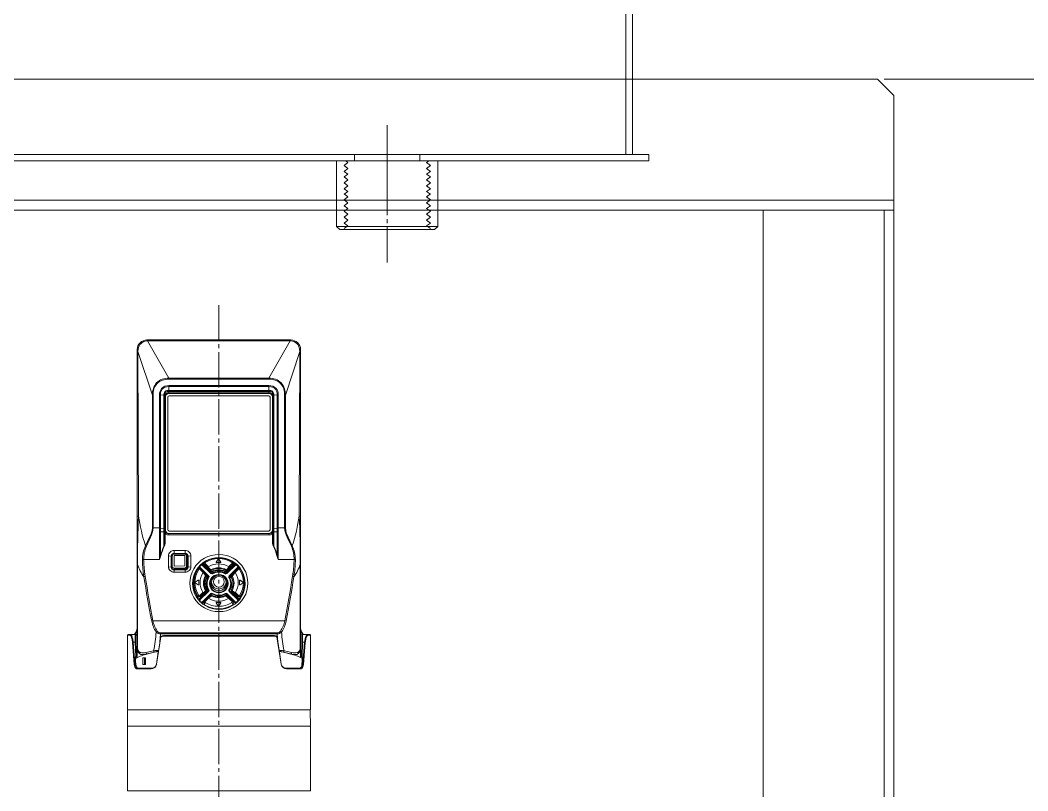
# Model space of a CAD drawing. Units: millimetres at full size. Extents: x -5218 to 5218, y -4308 to 3712.
# Drawn here: x -3207.8 to -2899.5, y 1267 to 1502.7 of the extents above; entities that cross this region are included whole.
import ezdxf

# ---------------------------------------------------------------- set-up
doc = ezdxf.new("R2010")
doc.units = ezdxf.units.MM
doc.header["$LTSCALE"] = 1.2
doc.linetypes.add('CHAIN2', pattern=[12, 9, -1, 1, -1])
for name, color, linetype, lineweight in [('0-1_01_外形線', 134, 'Continuous', 9), ('0-2_03_かくれ線', 5, 'Continuous', 9), ('0-3_04_中心線', 4, 'CHAIN2', 9), ('0-7_0', 134, 'Continuous', 9), ('0-C_07_寸法線', 3, 'Continuous', 9)]:
    doc.layers.add(name, color=color, linetype=linetype, lineweight=lineweight)

msp = doc.modelspace()

# ---------------------------------------------------------------- linework, layer by layer
at = {"layer": '0-1_01_外形線'}
for p, q in [((-3020.538, 1829.589), (-3020.538, 1484.589)), ((-3168.83, 1404.865), (-3169.041, 1404.858)), ((-3125.247, 1404.865), (-3168.83, 1404.865)), ((-3125.246, 1404.588), (-3168.83, 1404.588)), ((-3125.247, 1404.865), (-3125.035, 1404.858)), ((-3172.038, 1316.603), (-3172.038, 1401.924)), ((-3171.732, 1402.067), (-3171.8, 1401.276)), ((-3171.8, 1401.276), (-3171.638, 1351.012)), ((-3122.038, 1316.603), (-3122.038, 1401.924)), ((-3171.927, 1336.211), (-3172.038, 1336.211)), ((-3171.927, 1336.211), (-3171.927, 1310.969)), ((-3122.149, 1336.211), (-3122.149, 1310.969)), ((-3122.038, 1336.211), (-3122.149, 1336.211)), ((-3172.038, 1316.603), (-3172.038, 1310.969)), ((-3122.038, 1316.603), (-3122.038, 1310.969)), ((-3175.038, 1314.556), (-3175.038, 1291.756)), ((-3174.276, 1314.556), (-3175.038, 1314.556)), ((-3172.598, 1312.38), (-3172.67, 1314.756)), ((-3172.47, 1314.561), (-3172.398, 1312.344)), ((-3172.378, 1314.756), (-3172.038, 1314.85)), ((-3172.038, 1314.611), (-3172.197, 1314.574)), ((-3171.927, 1316.024), (-3171.993, 1316.135)), ((-3171.965, 1315.936), (-3171.955, 1310.948)), ((-3166.07, 1305.715), (-3164.766, 1314.021)), ((-3130.031, 1314.249), (-3164.045, 1314.249)), ((-3163.924, 1314.449), (-3164.022, 1314.445)), ((-3163.924, 1314.449), (-3130.153, 1314.449)), ((-3130.153, 1314.449), (-3130.054, 1314.445)), ((-3128.006, 1305.715), (-3129.31, 1314.021)), ((-3122.083, 1316.135), (-3122.149, 1316.024)), ((-3122.111, 1315.936), (-3122.122, 1310.948)), ((-3121.698, 1314.756), (-3122.038, 1314.85)), ((-3121.698, 1314.756), (-3121.031, 1314.756)), ((-3121.606, 1314.561), (-3121.678, 1312.344)), ((-3121.478, 1312.38), (-3121.406, 1314.756)), ((-3121.031, 1314.756), (-3119.238, 1314.756)), ((-3119.038, 1314.556), (-3119.8, 1314.556)), ((-3119.038, 1314.556), (-3119.038, 1291.756)), ((-3173.467, 1312.338), (-3172.918, 1305.603)), ((-3172.598, 1312.38), (-3173.279, 1312.38)), ((-3172.733, 1305.644), (-3173.279, 1312.38)), ((-3172.48, 1307.96), (-3172.598, 1312.38)), ((-3172.398, 1312.344), (-3172.28, 1307.924)), ((-3172.038, 1310.969), (-3171.927, 1310.969)), ((-3172.038, 1310.844), (-3172.038, 1310.969)), ((-3172.038, 1310.844), (-3172.038, 1308.251)), ((-3122.038, 1310.969), (-3122.149, 1310.969)), ((-3122.038, 1310.969), (-3122.038, 1308.251)), ((-3121.678, 1312.344), (-3121.796, 1307.924)), ((-3121.596, 1307.96), (-3121.478, 1312.38)), ((-3121.478, 1312.38), (-3120.798, 1312.38)), ((-3121.343, 1305.644), (-3120.798, 1312.38)), ((-3120.609, 1312.338), (-3121.158, 1305.603)), ((-3172.638, 1307.96), (-3172.48, 1307.96)), ((-3172.434, 1305.644), (-3172.638, 1307.96)), ((-3172.038, 1308.251), (-3171.994, 1307.756)), ((-3170.343, 1307.626), (-3170.343, 1305.626)), ((-3169.523, 1307.626), (-3170.343, 1307.626)), ((-3169.769, 1305.626), (-3169.769, 1307.626)), ((-3169.523, 1305.626), (-3169.523, 1307.626)), ((-3166.991, 1309.797), (-3169.357, 1309.224)), ((-3166.706, 1309.406), (-3169.038, 1308.833)), ((-3169.038, 1308.799), (-3169.038, 1308.833)), ((-3165.59, 1309.424), (-3166.145, 1305.744)), ((-3128.486, 1309.424), (-3127.931, 1305.744)), ((-3127.371, 1309.406), (-3125.038, 1308.833)), ((-3127.085, 1309.797), (-3124.719, 1309.224)), ((-3125.038, 1308.799), (-3125.038, 1308.833)), ((-3122.038, 1308.251), (-3122.082, 1307.756)), ((-3121.642, 1305.644), (-3121.438, 1307.96)), ((-3121.438, 1307.96), (-3121.596, 1307.96)), ((-3172.733, 1305.644), (-3172.434, 1305.644)), ((-3167.813, 1304.256), (-3172.161, 1304.256)), ((-3171.982, 1304.456), (-3167.664, 1304.456)), ((-3170.343, 1305.626), (-3169.523, 1305.626)), ((-3169.523, 1305.85), (-3169.763, 1305.868)), ((-3166.145, 1305.744), (-3166.132, 1305.744)), ((-3127.931, 1305.744), (-3127.944, 1305.744)), ((-3122.095, 1304.456), (-3126.412, 1304.456)), ((-3126.264, 1304.256), (-3121.915, 1304.256)), ((-3121.343, 1305.644), (-3121.642, 1305.644)), ((-3175.038, 1291.756), (-3174.796, 1291.756)), ((-3174.996, 1291.558), (-3175.038, 1286.756)), ((-3119.28, 1291.756), (-3174.796, 1291.756)), ((-3119.28, 1291.756), (-3119.038, 1291.756)), ((-3119.038, 1286.756), (-3119.08, 1291.558)), ((-3175.038, 1286.756), (-3175.038, 1267.006)), ((-3119.038, 1286.756), (-3175.038, 1286.756)), ((-3119.038, 1267.006), (-3119.038, 1286.756)), ((-3175.038, 1267.006), (-3119.038, 1267.006))]:
    msp.add_line(p, q, dxfattribs=at)
msp.add_lwpolyline([(-3735.538, 1484.589), (-2945.538, 1484.589), (-2940.538, 1479.589), (-2940.538, 1444.589), (-3740.538, 1444.589), (-3740.538, 1479.589)], close=True, dxfattribs=at)
for points in [[(-2980.538, 284.59), (-2980.538, 1444.589), (-2940.538, 1444.589), (-2940.538, 284.59)], [(-3168.83, 1404.865), (-3168.83, 1404.588), (-3169.05, 1404.571), (-3169.041, 1404.858)], [(-3125.247, 1404.865), (-3125.246, 1404.588), (-3125.027, 1404.571), (-3125.035, 1404.858)], [(-3122.439, 1351.012), (-3122.277, 1401.276), (-3122.284, 1401.338), (-3122.344, 1402.067)], [(-3174.838, 1314.756), (-3173.045, 1314.756), (-3172.378, 1314.756)], [(-3166.132, 1305.744), (-3164.837, 1314.053), (-3165.53, 1309.761)], [(-3127.944, 1305.744), (-3129.24, 1314.053), (-3128.546, 1309.761)], [(-3165.555, 1309.607), (-3165.976, 1309.524), (-3169.038, 1308.799)], [(-3128.521, 1309.607), (-3128.1, 1309.524), (-3125.038, 1308.799)]]:
    msp.add_lwpolyline(points, dxfattribs=at)
for centre, radius, start, end in [((-3169.07, 1401.89), 2.968, 89.43931, 179.34701), ((-3168.946, 1401.77), 2.803, 92.12894, 173.90503), ((-3125.006, 1401.89), 2.968, 0.65299, 90.56069), ((-3125.131, 1401.77), 2.803, 6.09497, 87.87106), ((-3171.729, 1401.664), 0.404, 90.43392, 139.9326), ((-3171.954, 1401.125), 0.0855, 120.91485, 171.12551), ((-3171.697, 1400.719), 0.566, 100.46239, 122.10047), ((-3122.347, 1401.664), 0.404, 40.0674, 89.56608), ((-3122.38, 1400.719), 0.566, 57.89953, 79.53761), ((-3122.123, 1401.125), 0.0855, 8.87449, 59.08515), ((-3171.625, 1350.41), 0.602, 91.19819, 133.33181), ((-2876.296, 1337.836), 295.635, 177.44567, 180.31503), ((-3122.445, 1350.425), 0.587, 46.11332, 89.38019), ((-3417.78, 1337.836), 295.635, 359.68497, 2.55433), ((-3160.652, 1337.679), 9.785, 154.52341, 179.9278), ((-3170.075, 1336.033), 1.697, 89.17726, 102.30498), ((-3144.336, 1337.56), 26.101, 179.71214, 189.6542), ((-3175.709, 1317.19), 3.717, 328.74905, 350.92053), ((-3118.367, 1317.19), 3.717, 189.07947, 211.25095), ((-3174.838, 1314.556), 0.2, 90, 180), ((-3174.079, 1314.559), 0.197, 90.80121, 180.77941), ((-3174.354, 1314.167), 0.397, 27.97588, 78.71762), ((-3174.146, 1314.412), 0.351, 28.61741, 79.36582), ((-3176.284, 1312.928), 2.69, 13.34432, 32.00092), ((-3176.26, 1313.085), 2.846, 11.75252, 31.68114), ((-3180.024, 1311.879), 6.572, 4.01016, 14.71753), ((-3180.631, 1311.919), 7.367, 3.5886, 13.7077), ((-3173.656, 1315.893), 1.291, 298.26001, 330.67973), ((-3173.14, 1315.598), 0.799, 285.57717, 323.47329), ((-3172.67, 1314.556), 0.2, 1.46678, 89.99959), ((-3174.66, 1316.832), 2.756, 321.66898, 342.04166), ((-3172.386, 1314.567), 0.19, 2.15577, 87.47277), ((-3172.412, 1315.964), 0.447, 356.39815, 25.34303), ((-3164.539, 1313.964), 0.311, 138.47532, 163.38806), ((-3164.753, 1314.144), 0.124, 227.43936, 263.89698), ((-3164.671, 1314.109), 0.118, 148.77185, 190.95105), ((-3164.609, 1314.106), 0.178, 186.04554, 208.39492), ((-3163.965, 1313.131), 1.315, 92.46507, 127.80779), ((-3164.078, 1313.099), 1.151, 88.35704, 126.70511), ((-3163.766, 1314.253), 0.279, 150.62828, 180.8064), ((-3163.914, 1314.343), 0.106, 95.38721, 153.82239), ((-3130.163, 1314.343), 0.106, 26.17761, 84.61279), ((-3130.31, 1314.253), 0.279, 359.1936, 29.37172), ((-3130.111, 1313.131), 1.315, 52.19221, 87.53493), ((-3129.998, 1313.099), 1.151, 53.29489, 91.64296), ((-3129.324, 1314.144), 0.124, 276.10302, 312.56064), ((-3129.467, 1314.106), 0.178, 331.60508, 353.95446), ((-3129.538, 1313.964), 0.311, 16.61194, 41.52468), ((-3129.405, 1314.109), 0.118, 349.04895, 31.22815), ((-3121.665, 1315.964), 0.447, 154.65697, 183.60185), ((-3119.416, 1316.832), 2.756, 197.95834, 218.33102), ((-3121.406, 1314.556), 0.2, 90.00041, 178.53322), ((-3120.936, 1315.598), 0.799, 216.52671, 254.42283), ((-3120.42, 1315.893), 1.291, 209.32027, 241.73999), ((-3113.445, 1311.919), 7.367, 166.2923, 176.4114), ((-3114.053, 1311.879), 6.572, 165.28247, 175.98984), ((-3117.816, 1313.085), 2.846, 148.31886, 168.24748), ((-3117.792, 1312.928), 2.69, 147.99908, 166.65568), ((-3119.93, 1314.412), 0.351, 100.63418, 151.38259), ((-3119.722, 1314.167), 0.397, 101.28238, 152.02412), ((-3119.997, 1314.559), 0.197, 359.22059, 89.19879), ((-3119.238, 1314.556), 0.2, 0, 90), ((-3173.272, 1311.9), 0.48, 90.81226, 114.03186), ((-3172.543, 1312.114), 0.271, 57.66572, 101.66347), ((-3171.915, 1310.831), 0.124, 108.67574, 173.93631), ((-3167.899, 1310.931), 4.14, 181.20763, 194.04982), ((-3169.457, 1310.852), 2.473, 177.30059, 206.90744), ((-3124.619, 1310.852), 2.473, 333.09256, 2.69941), ((-3126.177, 1310.931), 4.14, 345.95018, 358.79237), ((-3122.161, 1310.831), 0.124, 6.01859, 71.36937), ((-3121.533, 1312.114), 0.271, 78.33653, 122.33428), ((-3120.804, 1311.9), 0.48, 65.96814, 89.18774), ((-3171.705, 1308.031), 0.935, 184.34704, 196.2217), ((-3172.207, 1307.871), 0.409, 194.28756, 221.63424), ((-3172.436, 1307.666), 0.102, 221.4325, 296.39643), ((-3172.425, 1307.694), 0.271, 57.66572, 101.66347), ((-3163.847, 1289.371), 20.11, 104.96113, 115.144), ((-3170.394, 1310.153), 1.538, 188.48464, 273.15486), ((-3170.609, 1310.489), 1.297, 215.6737, 254.42286), ((-3170.129, 1311.996), 2.878, 253.27248, 285.55659), ((-3170.567, 1313.99), 5.379, 272.74646, 286.51262), ((-3169.963, 1307.245), 0.223, 3.03608, 29.67467), ((-3170.626, 1307.193), 0.888, 355.88539, 4.11461), ((-3168.933, 1309.244), 0.425, 182.74136, 255.61245), ((-3165.979, 1299.377), 10.47, 90.44604, 95.5455), ((-3166.563, 1309.81), 0.428, 181.61266, 250.5353), ((-3165.737, 1304.743), 4.763, 94.57439, 101.73995), ((-3166.193, 1313.81), 3.966, 271.91174, 279.94129), ((-3165.231, 1309.891), 0.831, 183.1204, 206.23833), ((-3171.744, 1310.684), 6.282, 348.43581, 351.55364), ((-3127.883, 1313.81), 3.966, 260.05871, 268.08826), ((-3122.332, 1310.684), 6.282, 188.44636, 191.56419), ((-3128.846, 1309.891), 0.831, 333.76167, 356.8796), ((-3128.097, 1299.377), 10.47, 84.4545, 89.55396), ((-3128.34, 1304.743), 4.763, 78.26005, 85.42561), ((-3127.513, 1309.81), 0.428, 289.4647, 358.38734), ((-3125.144, 1309.244), 0.425, 284.38755, 357.25864), ((-3123.509, 1313.99), 5.379, 253.48738, 267.25354), ((-3130.23, 1289.371), 20.11, 64.856, 75.03887), ((-3123.948, 1311.996), 2.878, 254.44341, 286.72752), ((-3123.683, 1310.153), 1.538, 266.84514, 351.51536), ((-3123.468, 1310.489), 1.297, 285.57714, 324.3263), ((-3121.651, 1307.694), 0.271, 78.33653, 122.33428), ((-3121.64, 1307.666), 0.102, 243.60357, 318.5675), ((-3121.869, 1307.871), 0.409, 318.36576, 345.71244), ((-3122.371, 1308.031), 0.935, 343.7783, 355.65296), ((-3172.714, 1305.129), 0.516, 92.10334, 113.25144), ((-3170.132, 1305.798), 2.793, 183.99658, 201.10887), ((-3171.702, 1305.173), 1.103, 200.22817, 223.72559), ((-3170.547, 1305.813), 2.193, 184.4194, 204.35683), ((-3171.649, 1305.312), 0.982, 204.22943, 227.20856), ((-3172.147, 1304.736), 0.48, 222.69228, 268.31047), ((-3170.019, 1305.817), 2.422, 184.08096, 201.53972), ((-3171.971, 1304.963), 0.507, 227.12325, 268.85131), ((-3171.327, 1305.294), 1.012, 201.19231, 225.1192), ((-3171.971, 1304.266), 0.191, 93.26823, 182.93209), ((-3171.751, 1304.868), 0.412, 225.10026, 268.96956), ((-3169.963, 1307.141), 0.223, 330.32533, 356.96392), ((-3167.634, 1304.279), 0.18, 99.6839, 187.16944), ((-3167.787, 1305.996), 1.74, 269.16512, 350.72599), ((-3167.654, 1305.984), 1.528, 269.60774, 350.95057), ((-3167.644, 1305.987), 1.531, 269.24456, 350.84475), ((-3166.06, 1305.819), 0.104, 226.38915, 264.45067), ((-3128.016, 1305.819), 0.104, 275.54933, 313.61085), ((-3126.289, 1305.996), 1.74, 189.27401, 270.83488), ((-3126.432, 1305.987), 1.531, 189.15525, 270.75544), ((-3126.423, 1305.984), 1.528, 189.04943, 270.39226), ((-3126.442, 1304.279), 0.18, 352.83056, 80.3161), ((-3122.325, 1304.868), 0.412, 271.03044, 314.89974), ((-3122.105, 1304.963), 0.507, 271.14869, 312.87675), ((-3122.106, 1304.266), 0.191, 357.06791, 86.73177), ((-3122.749, 1305.294), 1.012, 314.8808, 338.80769), ((-3121.93, 1304.736), 0.48, 271.68953, 317.30772), ((-3124.058, 1305.817), 2.422, 338.46028, 355.91904), ((-3122.427, 1305.312), 0.982, 312.79144, 335.77057), ((-3122.374, 1305.173), 1.103, 316.27441, 339.77183), ((-3123.529, 1305.813), 2.193, 335.64317, 355.5806), ((-3121.362, 1305.129), 0.516, 66.74856, 87.89666), ((-3123.945, 1305.798), 2.793, 338.89113, 356.00342), ((-3174.796, 1291.556), 0.2, 90, 179.5), ((-3119.28, 1291.556), 0.2, 0.5, 90)]:
    msp.add_arc(centre, radius, start, end, dxfattribs=at)
at = {"layer": '0-2_03_かくれ線'}
for p, q in [((-3022.538, 1829.589), (-3022.538, 1461.589)), ((-3020.538, 1484.589), (-3020.538, 1461.589)), ((-3105.538, 1459.589), (-3105.538, 1461.589)), ((-3085.538, 1459.589), (-3085.538, 1461.589)), ((-3111.038, 1459.589), (-3080.038, 1459.589)), ((-3111.038, 1459.589), (-3111.038, 1444.589)), ((-3080.038, 1459.589), (-3080.038, 1444.589)), ((-2940.538, 1447.589), (-3740.538, 1447.589)), ((-2943.538, 1444.589), (-2943.538, 94.59)), ((-3168.83, 1404.588), (-3162.36, 1393.122)), ((-3167.389, 1387.927), (-3171.8, 1401.276)), ((-3126.687, 1387.927), (-3122.277, 1401.276)), ((-3162.36, 1393.122), (-3131.716, 1393.122)), ((-3162.36, 1392.835), (-3162.36, 1393.122)), ((-3162.36, 1392.835), (-3131.716, 1392.835)), ((-3162.338, 1390.879), (-3162.338, 1388.449)), ((-3131.738, 1390.879), (-3162.338, 1390.879)), ((-3162.338, 1390.59), (-3131.738, 1390.59)), ((-3167.389, 1387.927), (-3167.389, 1347.338)), ((-3167.161, 1347.35), (-3167.161, 1387.938)), ((-3165.19, 1388.089), (-3165.19, 1337.73)), ((-3164.912, 1388.072), (-3163.868, 1387.927)), ((-3164.912, 1338.911), (-3164.912, 1388.072)), ((-3163.868, 1387.927), (-3163.868, 1346.154)), ((-3163.646, 1387.844), (-3163.646, 1347.104)), ((-3163.597, 1387.454), (-3163.646, 1387.844)), ((-3163.597, 1346.763), (-3163.597, 1387.454)), ((-3163.397, 1387.414), (-3163.397, 1346.723)), ((-3162.686, 1346.823), (-3162.686, 1387.396)), ((-3131.738, 1389.424), (-3162.338, 1389.424)), ((-3162.338, 1389.123), (-3131.738, 1389.123)), ((-3162.338, 1388.685), (-3131.738, 1388.685)), ((-3162.286, 1387.796), (-3131.79, 1387.796)), ((-3131.39, 1387.396), (-3131.39, 1346.823)), ((-3130.679, 1346.723), (-3130.679, 1387.414)), ((-3130.43, 1387.844), (-3130.479, 1387.454)), ((-3130.479, 1387.454), (-3130.479, 1346.763)), ((-3130.43, 1347.153), (-3130.43, 1387.844)), ((-3130.21, 1346.154), (-3130.208, 1387.927)), ((-3130.208, 1387.927), (-3129.164, 1388.072)), ((-3129.164, 1388.072), (-3129.164, 1338.911)), ((-3128.887, 1337.73), (-3128.887, 1388.089)), ((-3126.915, 1387.938), (-3126.915, 1347.35)), ((-3126.687, 1387.927), (-3126.687, 1347.338)), ((-3165.19, 1347.35), (-3167.161, 1347.35)), ((-3163.868, 1347.187), (-3164.912, 1347.332)), ((-3129.164, 1347.332), (-3130.21, 1347.187)), ((-3126.915, 1347.35), (-3128.887, 1347.35)), ((-3169.486, 1341.888), (-3168.216, 1344.539)), ((-3169.223, 1341.761), (-3167.92, 1344.553)), ((-3164.912, 1346.201), (-3165.19, 1346.206)), ((-3164.912, 1346.201), (-3163.866, 1346.154)), ((-3163.868, 1346.154), (-3163.838, 1341.785)), ((-3163.63, 1347.023), (-3163.597, 1346.763)), ((-3163.566, 1346.442), (-3163.597, 1346.763)), ((-3163.43, 1345.482), (-3163.182, 1345.806)), ((-3163.43, 1345.482), (-3163.43, 1343.663)), ((-3162.338, 1345.687), (-3131.738, 1345.687)), ((-3162.338, 1345.248), (-3162.338, 1345.687)), ((-3131.738, 1345.644), (-3162.338, 1345.644)), ((-3131.738, 1345.248), (-3162.338, 1345.248)), ((-3162.286, 1346.423), (-3131.79, 1346.423)), ((-3131.738, 1345.248), (-3131.738, 1345.687)), ((-3130.647, 1345.482), (-3130.894, 1345.806)), ((-3130.647, 1345.482), (-3130.647, 1343.663)), ((-3130.51, 1346.442), (-3130.479, 1346.763)), ((-3130.447, 1347.023), (-3130.479, 1346.763)), ((-3130.208, 1346.154), (-3130.238, 1341.785)), ((-3129.164, 1346.201), (-3130.21, 1346.154)), ((-3129.164, 1346.201), (-3128.887, 1346.206)), ((-3124.854, 1341.761), (-3126.157, 1344.553)), ((-3124.591, 1341.888), (-3125.861, 1344.539)), ((-3169.223, 1341.761), (-3169.485, 1341.888)), ((-3124.854, 1341.761), (-3124.591, 1341.888)), ((-3161.622, 1338.697), (-3162.448, 1338.801)), ((-3162.448, 1335.504), (-3162.448, 1338.801)), ((-3161.548, 1338.331), (-3161.622, 1338.697)), ((-3161.622, 1338.697), (-3161.622, 1335.4)), ((-3161.391, 1338.729), (-3161.405, 1338.424)), ((-3161.405, 1335.288), (-3161.405, 1338.424)), ((-3161.391, 1335.651), (-3161.391, 1338.729)), ((-3161.301, 1338.769), (-3161.301, 1335.695)), ((-3160.755, 1338.853), (-3160.755, 1335.779)), ((-3160.723, 1340.488), (-3157.353, 1340.488)), ((-3160.723, 1339.576), (-3160.692, 1339.421)), ((-3157.556, 1338.918), (-3160.695, 1338.913)), ((-3157.553, 1339.427), (-3160.692, 1339.421)), ((-3160.692, 1339.421), (-3160.692, 1339.369)), ((-3157.553, 1339.374), (-3160.692, 1339.369)), ((-3157.553, 1339.374), (-3157.553, 1339.427)), ((-3157.496, 1335.784), (-3157.496, 1338.858)), ((-3157.387, 1339.408), (-3157.353, 1339.576)), ((-3157.353, 1340.488), (-3157.353, 1339.576)), ((-3156.943, 1335.703), (-3156.943, 1338.777)), ((-3156.849, 1338.737), (-3156.849, 1335.659)), ((-3156.805, 1338.432), (-3156.849, 1338.737)), ((-3156.805, 1335.296), (-3156.805, 1338.432)), ((-3156.454, 1338.697), (-3156.528, 1338.331)), ((-3156.528, 1338.331), (-3156.528, 1335.179)), ((-3155.628, 1338.801), (-3156.454, 1338.697)), ((-3156.454, 1335.4), (-3156.454, 1338.697)), ((-3155.628, 1338.801), (-3155.628, 1335.504)), ((-3165.19, 1337.73), (-3170.051, 1337.73)), ((-3161.622, 1335.4), (-3162.448, 1335.504)), ((-3161.405, 1335.288), (-3161.391, 1335.651)), ((-3160.691, 1334.966), (-3160.705, 1334.603)), ((-3160.695, 1335.719), (-3157.556, 1335.724)), ((-3160.691, 1334.966), (-3160.69, 1335.098)), ((-3157.549, 1334.972), (-3160.691, 1334.966)), ((-3160.69, 1335.098), (-3157.553, 1335.103)), ((-3157.553, 1335.103), (-3157.549, 1334.972)), ((-3157.505, 1334.609), (-3157.549, 1334.972)), ((-3156.849, 1335.659), (-3156.805, 1335.296)), ((-3156.528, 1335.179), (-3156.454, 1335.4)), ((-3155.628, 1335.504), (-3156.454, 1335.4)), ((-3153.346, 1335.2), (-3153.346, 1334.889)), ((-3152.74, 1334.916), (-3153.048, 1335.217)), ((-3153.048, 1335.217), (-3153.048, 1335.007)), ((-3152.946, 1335.433), (-3150.161, 1332.709)), ((-3149.465, 1333.389), (-3152.25, 1336.113)), ((-3152.116, 1336.243), (-3152.043, 1336.047)), ((-3152.07, 1336.174), (-3151.997, 1335.978)), ((-3151.979, 1336.27), (-3152.053, 1336.465)), ((-3151.979, 1336.27), (-3151.595, 1336.549)), ((-3151.623, 1336.249), (-3151.856, 1336.077)), ((-3151.856, 1336.077), (-3149.368, 1333.643)), ((-3151.59, 1336.604), (-3151.63, 1336.184)), ((-3151.445, 1336.209), (-3151.485, 1335.795)), ((-3149.621, 1333.975), (-3151.485, 1335.795)), ((-3150.711, 1335.492), (-3151.445, 1336.209)), ((-3151.236, 1336.476), (-3150.502, 1335.759)), ((-3150.711, 1335.492), (-3150.609, 1335.379)), ((-3150.502, 1335.759), (-3150.284, 1335.454)), ((-3147.209, 1337.838), (-3147.823, 1336.936)), ((-3147.823, 1336.936), (-3147.808, 1336.903)), ((-3147.208, 1337.786), (-3147.808, 1336.903)), ((-3147.739, 1336.784), (-3146.513, 1336.786)), ((-3147.208, 1337.786), (-3147.209, 1337.838)), ((-3146.43, 1336.938), (-3147.043, 1337.839)), ((-3147.043, 1337.839), (-3147.041, 1337.786)), ((-3146.441, 1336.905), (-3147.041, 1337.786)), ((-3146.441, 1336.905), (-3146.43, 1336.938)), ((-3141.826, 1336.113), (-3144.611, 1333.389)), ((-3142.726, 1335.81), (-3144.589, 1333.984)), ((-3143.751, 1335.771), (-3143.965, 1335.465)), ((-3143.915, 1332.709), (-3141.13, 1335.433)), ((-3141.028, 1335.217), (-3143.774, 1332.531)), ((-3143.751, 1335.771), (-3143.017, 1336.49)), ((-3143.536, 1335.504), (-3143.637, 1335.392)), ((-3142.802, 1336.224), (-3143.536, 1335.504)), ((-3142.802, 1336.224), (-3142.726, 1335.81)), ((-3142.666, 1336.67), (-3142.097, 1336.27)), ((-3142.587, 1336.242), (-3142.664, 1336.662)), ((-3142.097, 1336.27), (-3142.023, 1336.465)), ((-3142.006, 1336.174), (-3142.079, 1335.978)), ((-3142.033, 1336.047), (-3141.961, 1336.243)), ((-3141.028, 1335.217), (-3141.028, 1334.984)), ((-3140.731, 1335.2), (-3140.731, 1334.983)), ((-3128.887, 1337.73), (-3124.025, 1337.73)), ((-3170.068, 1333.183), (-3169.952, 1332.415)), ((-3169.543, 1332.518), (-3169.657, 1333.287)), ((-3160.723, 1334.521), (-3157.353, 1334.521)), ((-3160.723, 1334.521), (-3160.723, 1333.817)), ((-3157.353, 1333.817), (-3160.723, 1333.817)), ((-3157.505, 1334.609), (-3160.705, 1334.603)), ((-3157.353, 1333.817), (-3157.353, 1334.521)), ((-3152.147, 1333.989), (-3152.88, 1334.71)), ((-3151.939, 1334.143), (-3152.676, 1334.866)), ((-3152.147, 1333.989), (-3151.867, 1333.748)), ((-3151.939, 1334.143), (-3151.856, 1334.051)), ((-3151.867, 1333.748), (-3151.118, 1332.793)), ((-3150.302, 1332.531), (-3151.856, 1334.051)), ((-3151.856, 1334.051), (-3150.91, 1332.947)), ((-3151.058, 1332.734), (-3151.118, 1332.793)), ((-3150.85, 1332.888), (-3150.91, 1332.947)), ((-3150.756, 1332.315), (-3150.743, 1332.096)), ((-3150.727, 1332.688), (-3150.364, 1332.333)), ((-3150.708, 1332.567), (-3150.694, 1332.371)), ((-3150.364, 1332.333), (-3150.302, 1332.531)), ((-3149.627, 1334.218), (-3149.687, 1334.277)), ((-3149.627, 1334.218), (-3149.621, 1333.975)), ((-3149.478, 1334.544), (-3149.418, 1334.485)), ((-3149.377, 1333.724), (-3149.377, 1333.844)), ((-3149.048, 1334.129), (-3149.04, 1333.886)), ((-3148.771, 1333.63), (-3148.977, 1333.918)), ((-3148.694, 1333.668), (-3148.893, 1333.957)), ((-3145.383, 1333.668), (-3145.213, 1333.914)), ((-3145.305, 1333.63), (-3145.13, 1333.875)), ((-3145.182, 1334.136), (-3145.17, 1333.893)), ((-3144.817, 1334.493), (-3144.757, 1334.553)), ((-3144.7, 1333.902), (-3144.7, 1333.724)), ((-3144.603, 1334.227), (-3144.589, 1333.984)), ((-3143.713, 1332.333), (-3142.472, 1333.546)), ((-3143.235, 1332.484), (-3143.379, 1332.343)), ((-3143.214, 1332.616), (-3143.248, 1332.4)), ((-3143.166, 1332.321), (-3143.197, 1332.1)), ((-3143.067, 1332.896), (-3143.014, 1332.948)), ((-3142.597, 1333.396), (-3143.014, 1332.948)), ((-3142.799, 1332.799), (-3142.86, 1332.74)), ((-3142.597, 1333.396), (-3142.098, 1334)), ((-3141.965, 1334.145), (-3142.098, 1334)), ((-3142.035, 1333.751), (-3141.753, 1333.991)), ((-3141.228, 1334.866), (-3141.965, 1334.145)), ((-3141.02, 1334.709), (-3141.753, 1333.991)), ((-3124.534, 1332.518), (-3124.42, 1333.287)), ((-3124.009, 1333.183), (-3124.124, 1332.415)), ((-3154.64, 1331.603), (-3154.695, 1331.188)), ((-3153.343, 1331.366), (-3154.263, 1330.767)), ((-3154.263, 1330.767), (-3154.252, 1330.727)), ((-3154.263, 1330.604), (-3153.344, 1330.001)), ((-3153.352, 1331.313), (-3154.252, 1330.727)), ((-3153.352, 1331.313), (-3153.343, 1331.366)), ((-3153.197, 1331.231), (-3153.188, 1331.284)), ((-3153.197, 1330.055), (-3153.197, 1331.231)), ((-3153.197, 1330.055), (-3153.188, 1330.082)), ((-3153.188, 1330.082), (-3153.188, 1331.284)), ((-3149.32, 1330.764), (-3149.347, 1330.421)), ((-3149.347, 1330.421), (-3149.34, 1330.593)), ((-3149.347, 1330.421), (-3149.347, 1329.955)), ((-3149.313, 1330.934), (-3149.34, 1330.593)), ((-3144.754, 1330.593), (-3144.781, 1330.934)), ((-3144.774, 1330.764), (-3144.747, 1330.421)), ((-3144.754, 1330.593), (-3144.747, 1330.421)), ((-3144.747, 1330.421), (-3144.747, 1329.955)), ((-3140.712, 1331.282), (-3140.712, 1330.08)), ((-3140.707, 1331.229), (-3140.712, 1331.282)), ((-3140.707, 1330.053), (-3140.712, 1330.08)), ((-3140.707, 1331.229), (-3140.707, 1330.053)), ((-3139.637, 1330.761), (-3140.557, 1331.363)), ((-3140.557, 1331.363), (-3140.551, 1331.311)), ((-3140.557, 1329.998), (-3139.637, 1330.598)), ((-3139.651, 1330.721), (-3140.551, 1331.311)), ((-3139.651, 1330.721), (-3139.637, 1330.761)), ((-3139.19, 1330.529), (-3139.209, 1330.947)), ((-3153.443, 1326.468), (-3153.466, 1325.989)), ((-3150.301, 1328.062), (-3153.051, 1325.372)), ((-3150.161, 1327.96), (-3152.946, 1325.236)), ((-3152.88, 1326.655), (-3152.147, 1327.373)), ((-3150.835, 1327.735), (-3152.695, 1325.912)), ((-3152.671, 1326.388), (-3152.695, 1325.912)), ((-3151.938, 1327.107), (-3152.671, 1326.388)), ((-3152.25, 1324.556), (-3149.465, 1327.28)), ((-3151.351, 1327.902), (-3151.867, 1327.555)), ((-3151.322, 1327.545), (-3151.835, 1327.194)), ((-3150.709, 1325.748), (-3151.445, 1325.023)), ((-3151.118, 1328.167), (-3151.351, 1327.902)), ((-3150.909, 1327.9), (-3151.322, 1327.545)), ((-3151.118, 1328.167), (-3151.058, 1328.226)), ((-3150.848, 1327.959), (-3150.909, 1327.9)), ((-3150.848, 1327.959), (-3150.835, 1327.735)), ((-3149.324, 1327.102), (-3150.709, 1325.748)), ((-3150.695, 1328.062), (-3150.708, 1328.344)), ((-3150.502, 1325.594), (-3150.284, 1325.841)), ((-3150.335, 1328.115), (-3150.275, 1328.301)), ((-3149.78, 1326.213), (-3150.284, 1325.841)), ((-3149.986, 1326.294), (-3149.627, 1326.621)), ((-3149.418, 1326.472), (-3149.78, 1326.213)), ((-3144.458, 1326.222), (-3144.817, 1326.48)), ((-3142.006, 1324.416), (-3144.752, 1327.102)), ((-3144.611, 1327.28), (-3141.826, 1324.556)), ((-3144.603, 1326.63), (-3144.178, 1326.247)), ((-3144.458, 1326.222), (-3143.965, 1325.852)), ((-3143.687, 1325.884), (-3144.178, 1326.247)), ((-3143.751, 1325.605), (-3143.965, 1325.852)), ((-3141.13, 1325.236), (-3143.915, 1327.96)), ((-3143.741, 1328.115), (-3143.802, 1328.301)), ((-3141.025, 1325.372), (-3143.775, 1328.062)), ((-3143.741, 1328.115), (-3140.891, 1325.352)), ((-3142.804, 1325.043), (-3143.687, 1325.884)), ((-3143.248, 1328.091), (-3143.215, 1328.315)), ((-3143.075, 1327.965), (-3143.108, 1327.742)), ((-3141.248, 1325.912), (-3143.108, 1327.742)), ((-3142.597, 1327.55), (-3142.072, 1327.197)), ((-3142.565, 1327.906), (-3142.036, 1327.558)), ((-3141.235, 1326.388), (-3141.968, 1327.109)), ((-3141.753, 1327.375), (-3141.021, 1326.654)), ((-3141.235, 1326.388), (-3141.248, 1325.912)), ((-3140.463, 1326.465), (-3140.477, 1325.986)), ((-3153.051, 1325.372), (-3152.946, 1325.236)), ((-3152.25, 1324.556), (-3152.07, 1324.416)), ((-3151.137, 1325.329), (-3152.07, 1324.416)), ((-3151.589, 1324.726), (-3151.63, 1324.294)), ((-3151.365, 1324.266), (-3151.407, 1323.842)), ((-3150.502, 1325.594), (-3151.236, 1324.874)), ((-3147.823, 1324.426), (-3147.209, 1323.526)), ((-3146.513, 1324.581), (-3147.739, 1324.578)), ((-3147.739, 1324.578), (-3147.725, 1324.532)), ((-3146.524, 1324.534), (-3147.725, 1324.532)), ((-3147.043, 1323.526), (-3146.43, 1324.428)), ((-3146.524, 1324.534), (-3146.513, 1324.581)), ((-3143.017, 1324.889), (-3143.751, 1325.605)), ((-3142.882, 1324.281), (-3142.803, 1323.857)), ((-3142.588, 1324.357), (-3142.665, 1324.789)), ((-3141.826, 1324.556), (-3142.006, 1324.416)), ((-3141.13, 1325.236), (-3141.025, 1325.372)), ((-3167.22, 1318.996), (-3126.856, 1318.996)), ((-3164.878, 1314.93), (-3165.123, 1312.437)), ((-3129.198, 1315.257), (-3164.878, 1315.257)), ((-3164.878, 1315.257), (-3164.878, 1314.93)), ((-3129.198, 1314.93), (-3164.878, 1314.93)), ((-3129.198, 1315.257), (-3129.198, 1314.93)), ((-3129.198, 1314.93), (-3128.953, 1312.437))]:
    msp.add_line(p, q, dxfattribs=at)
for points in [[(-3415.538, 1484.589), (-3415.538, 1461.589), (-3020.538, 1461.589), (-3020.538, 1484.589)], [(-3108.738, 1449.411), (-3107.538, 1450.211), (-3108.738, 1451.111), (-3107.538, 1452.011), (-3108.738, 1452.911), (-3107.538, 1453.811), (-3108.738, 1454.711), (-3107.538, 1455.511), (-3108.738, 1456.411), (-3107.538, 1457.311), (-3108.738, 1458.211), (-3107.538, 1459.111), (-3108.138, 1459.561)], [(-3082.338, 1449.411), (-3083.538, 1450.211), (-3082.338, 1451.111), (-3083.538, 1452.011), (-3082.338, 1452.911), (-3083.538, 1453.811), (-3082.338, 1454.711), (-3083.538, 1455.511), (-3082.338, 1456.411), (-3083.538, 1457.311), (-3082.338, 1458.211), (-3083.538, 1459.111), (-3082.938, 1459.561)], [(-3108.738, 1438.912), (-3107.538, 1439.712), (-3108.738, 1440.612), (-3107.538, 1441.512), (-3108.738, 1442.412), (-3107.538, 1443.312), (-3108.738, 1444.212), (-3107.538, 1445.012), (-3108.738, 1445.912), (-3107.538, 1446.812), (-3108.738, 1447.712), (-3107.538, 1448.612), (-3108.738, 1449.512)], [(-3082.338, 1438.912), (-3083.538, 1439.712), (-3082.338, 1440.612), (-3083.538, 1441.512), (-3082.338, 1442.412), (-3083.538, 1443.312), (-3082.338, 1444.212), (-3083.538, 1445.012), (-3082.338, 1445.912), (-3083.538, 1446.812), (-3082.338, 1447.712), (-3083.538, 1448.612), (-3082.338, 1449.512)], [(-3131.716, 1392.835), (-3131.716, 1393.122), (-3125.246, 1404.588)], [(-3131.738, 1390.879), (-3131.738, 1388.449), (-3162.338, 1388.449)], [(-3163.63, 1343.704), (-3163.63, 1347.023), (-3163.646, 1347.153)], [(-3163.646, 1347.104), (-3163.644, 1346.128), (-3163.63, 1343.704)], [(-3130.447, 1343.704), (-3130.447, 1347.023), (-3130.43, 1347.153)], [(-3130.43, 1347.104), (-3130.432, 1346.128), (-3130.447, 1343.704)], [(-3157.353, 1339.576), (-3160.723, 1339.576), (-3160.723, 1340.488)], [(-3144.708, 1333.643), (-3142.22, 1336.077), (-3142.608, 1336.357)], [(-3142.035, 1333.751), (-3142.564, 1333.122), (-3142.799, 1332.799)], [(-3150.709, 1325.748), (-3150.563, 1325.873), (-3149.986, 1326.294)]]:
    msp.add_lwpolyline(points, dxfattribs=at)
msp.add_lwpolyline([(-3015.538, 1459.589), (-3415.538, 1459.589), (-3415.538, 1461.589), (-3015.538, 1461.589)], close=True, dxfattribs=at)
for centre, radius, start, end in [((-3161.398, 1388.023), 5.992, 141.70842, 180.91551), ((-3161.912, 1388.179), 5.255, 140.047, 182.62668), ((-3162.683, 1388.251), 4.881, 86.21397, 134.44916), ((-3162.614, 1387.901), 4.94, 87.05241, 132.31593), ((-3162.511, 1388.002), 2.881, 86.56752, 135.00783), ((-3162.509, 1387.99), 2.606, 86.25109, 134.63046), ((-3131.566, 1388.002), 2.881, 44.99217, 93.43248), ((-3131.568, 1387.99), 2.606, 45.36954, 93.74891), ((-3131.394, 1388.251), 4.881, 45.55084, 93.78603), ((-3131.462, 1387.901), 4.94, 47.68407, 92.94759), ((-3132.165, 1388.179), 5.255, 357.37332, 39.953), ((-3132.679, 1388.023), 5.992, 359.08449, 38.29158), ((-3167.166, 1385.756), 2.182, 89.87344, 95.86185), ((-3162.298, 1388.219), 2.895, 141.0371, 182.56629), ((-3165.18, 1386.022), 2.067, 82.54417, 90.2517), ((-3162.309, 1388.209), 2.607, 141.14447, 183.01068), ((-3162.467, 1388.083), 1.41, 135.29954, 186.3555), ((-3163.876, 1387.571), 0.356, 49.86786, 88.86296), ((-3162.346, 1387.971), 1.306, 138.32781, 185.61195), ((-3162.479, 1387.57), 1.124, 82.81517, 185.919), ((-3163.443, 1387.7), 0.29, 237.92899, 279.17157), ((-3162.511, 1387.975), 1.459, 83.21048, 131.07745), ((-3162.429, 1387.483), 0.971, 84.64054, 184.09363), ((-3162.474, 1387.746), 1.384, 84.35024, 127.7538), ((-3162.286, 1387.396), 0.4, 90, 180), ((-3131.79, 1387.396), 0.4, 0, 90), ((-3131.598, 1387.57), 1.124, 354.081, 97.18483), ((-3131.648, 1387.483), 0.971, 355.90637, 95.35946), ((-3131.566, 1387.975), 1.459, 48.92255, 96.78952), ((-3131.602, 1387.746), 1.384, 52.2462, 95.64976), ((-3131.73, 1387.971), 1.306, 354.38805, 41.67219), ((-3130.633, 1387.7), 0.29, 260.82844, 302.07102), ((-3131.609, 1388.083), 1.41, 353.6445, 44.70046), ((-3130.226, 1387.638), 0.29, 86.44657, 134.8218), ((-3131.767, 1388.209), 2.607, 356.98932, 38.85553), ((-3131.779, 1388.219), 2.895, 357.43371, 38.9629), ((-3128.896, 1386.022), 2.067, 89.74711, 97.45462), ((-3126.91, 1385.756), 2.182, 84.13815, 90.12656), ((-3114.353, 1359.709), 57.941, 188.63263, 197.91256), ((-3179.723, 1359.709), 57.941, 342.08744, 351.36737), ((-3174.471, 1347.908), 7.104, 331.6931, 355.39998), ((-3174.816, 1347.924), 7.676, 333.94942, 355.70742), ((-3167.166, 1345.167), 2.182, 89.8736, 95.86186), ((-3165.18, 1345.282), 2.067, 82.54415, 90.2517), ((-3128.893, 1345.238), 2.112, 89.82996, 97.37416), ((-3126.91, 1345.167), 2.182, 84.13814, 90.1264), ((-3119.261, 1347.924), 7.676, 184.29258, 206.05058), ((-3119.606, 1347.908), 7.104, 184.60002, 208.3069), ((-3163.934, 1346.676), 0.516, 56.04202, 82.6894), ((-3163.876, 1344.975), 1.178, 78.65207, 89.54459), ((-3160.878, 1347.031), 2.752, 180.16338, 192.3528), ((-3154.777, 1347.004), 8.852, 179.87395, 184.93424), ((-3163.537, 1346.818), 0.0812, 222.32549, 258.27594), ((-3161.262, 1346.358), 2.338, 182.83507, 201.98833), ((-3162.646, 1346.563), 0.928, 187.47839, 234.689), ((-3163.409, 1347.389), 0.666, 257.50272, 271.05787), ((-3162.417, 1347.54), 2.293, 243.79127, 271.9689), ((-3162.324, 1346.761), 1.074, 182.03385, 269.23198), ((-3162.414, 1347.529), 1.886, 245.97785, 272.31805), ((-3162.286, 1346.823), 0.4, 180, 270), ((-3131.79, 1346.823), 0.4, 270, 0), ((-3131.753, 1346.761), 1.074, 270.76802, 357.96615), ((-3131.662, 1347.529), 1.886, 267.68195, 294.02215), ((-3131.659, 1347.54), 2.293, 268.0311, 296.20873), ((-3131.43, 1346.563), 0.928, 305.311, 352.52161), ((-3130.667, 1347.389), 0.666, 268.94213, 282.49728), ((-3132.814, 1346.358), 2.338, 338.01167, 357.16493), ((-3130.539, 1346.818), 0.0812, 281.72406, 317.67451), ((-3133.199, 1347.031), 2.752, 347.6472, 359.83662), ((-3139.299, 1347.004), 8.852, 355.06576, 0.12605), ((-3130.201, 1344.975), 1.178, 90.45541, 101.34793), ((-3130.142, 1346.676), 0.516, 97.53293, 123.95798), ((-3160.221, 1337.811), 9.83, 156.30827, 180.47194), ((-3143.752, 1332.639), 22.07, 155.5182, 163.48879), ((-3143.504, 1332.491), 22.234, 155.44656, 163.31287), ((-3170.95, 1343.528), 7.322, 346.23028, 1.37813), ((-3163.374, 1342.592), 0.931, 240.10255, 247.70936), ((-3168.843, 1343.507), 5.415, 340.85299, 1.65705), ((-3163.476, 1343.949), 0.29, 237.92899, 279.17157), ((-3125.233, 1343.507), 5.415, 178.34295, 199.14701), ((-3130.6, 1343.949), 0.29, 260.82843, 302.07101), ((-3123.126, 1343.528), 7.322, 178.62187, 193.76972), ((-3150.573, 1332.491), 22.234, 16.68713, 24.55344), ((-3130.702, 1342.592), 0.931, 292.29064, 299.89745), ((-3150.324, 1332.639), 22.07, 16.51121, 24.4818), ((-3133.855, 1337.811), 9.83, 359.52806, 23.69173), ((-3133.425, 1337.679), 9.785, 0.0722, 25.47659), ((-3177.202, 1341.174), 12.496, 344.00157, 349.56602), ((-3172.969, 1341.006), 8.441, 337.16609, 345.38283), ((-3164.588, 1339.731), 0.882, 248.46029, 256.036), ((-3160.742, 1338.782), 1.706, 89.36298, 179.37119), ((-3160.743, 1338.697), 0.879, 88.72871, 180.00546), ((-3160.859, 1338.361), 0.69, 139.72366, 182.50944), ((-3161.294, 1338.633), 0.137, 93.00137, 135.08851), ((-3160.689, 1338.72), 0.702, 90.24038, 179.22919), ((-3160.696, 1338.764), 0.605, 89.61545, 179.48248), ((-3160.695, 1338.853), 0.06, 90.09968, 180), ((-3157.556, 1338.858), 0.06, 0, 90.09968), ((-3157.548, 1338.728), 0.699, 0.74608, 90.42423), ((-3157.545, 1338.772), 0.602, 0.48781, 90.77365), ((-3157.334, 1338.782), 1.706, 0.61267, 90.65316), ((-3157.334, 1338.697), 0.879, 359.9961, 91.26973), ((-3156.951, 1338.628), 0.15, 47.13632, 86.79318), ((-3157.409, 1338.326), 0.881, 0.32369, 57.75853), ((-3147.193, 1330.501), 8.717, 88.98128, 271.01872), ((-3147.176, 1330.397), 7.908, 89.00432, 270.99568), ((-3147.112, 1330.317), 7.893, 57.59191, 122.60746), ((-3146.883, 1330.501), 8.717, 268.98128, 91.01872), ((-3146.901, 1330.397), 7.908, 269.00432, 90.99568), ((-3129.488, 1339.731), 0.882, 283.964, 291.53971), ((-3121.107, 1341.006), 8.441, 194.61717, 202.83391), ((-3116.875, 1341.174), 12.496, 190.43398, 195.99843), ((-3159.951, 1340.03), 12.57, 197.68747, 217.28702), ((-3141.165, 1338.055), 28.888, 180.6438, 189.50052), ((-3160.743, 1335.521), 1.705, 180.58698, 270.67885), ((-3160.73, 1335.413), 0.892, 180.8243, 270.44153), ((-3160.714, 1335.295), 0.692, 180.5667, 270.69476), ((-3161.29, 1335.561), 0.135, 94.43044, 138.07395), ((-3160.697, 1335.66), 0.694, 180.73001, 270.53145), ((-3160.696, 1335.702), 0.604, 180.68233, 270.57913), ((-3160.695, 1335.779), 0.06, 180, 270.09968), ((-3157.556, 1335.784), 0.06, 270.09968, 0), ((-3157.55, 1335.71), 0.607, 269.67182, 359.27012), ((-3157.546, 1335.668), 0.697, 269.72304, 359.22), ((-3157.5, 1335.303), 0.694, 269.54786, 359.39408), ((-3157.333, 1335.522), 1.705, 269.34162, 359.39255), ((-3157.346, 1335.413), 0.892, 269.55847, 359.1757), ((-3156.955, 1335.555), 0.148, 44.40102, 85.21673), ((-3147.339, 1330.103), 7.708, 141.15737, 186.55232), ((-3153.024, 1334.51), 0.497, 45.64326, 145.78144), ((-3152.309, 1334.832), 1.1, 135.65636, 160.46055), ((-3152.61, 1335.882), 0.561, 210.00794, 233.20678), ((-3147.161, 1330.248), 7.992, 130.78696, 137.94721), ((-3152.598, 1335.136), 0.458, 139.53796, 169.77412), ((-3147.158, 1330.212), 7.795, 130.78696, 137.94721), ((-3151.761, 1335.631), 0.912, 113.23565, 132.94753), ((-3151.788, 1336.582), 0.658, 205.4193, 225.38655), ((-3151.934, 1336.312), 0.194, 127.77528, 225.56539), ((-3152.075, 1336.349), 0.129, 89.4145, 110.69031), ((-3152.073, 1336.456), 0.0219, 23.43056, 91.88933), ((-3151.857, 1336.114), 0.198, 127.97149, 174.48875), ((-3151.865, 1336.115), 0.191, 200.89291, 226.01533), ((-3151.148, 1336.142), 0.484, 174.94943, 225.83283), ((-3151.108, 1336.556), 0.484, 122.11953, 225.81489), ((-3150.695, 1335.836), 0.838, 130.23793, 153.60536), ((-3151.741, 1336.478), 0.616, 29.18837, 52.33637), ((-3151.101, 1336.615), 0.194, 122.12362, 225.8108), ((-3147.115, 1330.387), 7.588, 57.59191, 122.60746), ((-3150.504, 1335.666), 0.306, 249.95613, 316.01773), ((-3142.645, 1341.102), 9.806, 215.69767, 224.09978), ((-3147.702, 1336.931), 2.975, 209.75462, 233.33479), ((-3147.116, 1330.416), 5.952, 58.0358, 122.16357), ((-3147.11, 1330.282), 4.876, 61.14615, 119.05321), ((-3147.11, 1330.288), 4.651, 63.69298, 116.50639), ((-3147.742, 1336.881), 0.0977, 146.11073, 271.2154), ((-3147.728, 1336.849), 0.0962, 145.75404, 193.89266), ((-3147.126, 1337.781), 0.101, 34.70796, 145.49141), ((-3147.124, 1337.729), 0.101, 34.70796, 145.49141), ((-3146.511, 1336.884), 0.0978, 268.83783, 33.92764), ((-3146.521, 1336.851), 0.0962, 350.91194, 34.24596), ((-3148.724, 1338.792), 5.806, 313.09965, 325.04338), ((-3150.742, 1340.3), 8.636, 315.31414, 325.36391), ((-3143.744, 1335.683), 0.31, 224.5107, 290.16888), ((-3142.714, 1336.664), 0.359, 117.96869, 158.89682), ((-3143.151, 1336.629), 0.194, 314.15846, 57.91152), ((-3143.625, 1335.78), 0.935, 28.29543, 49.37041), ((-3143.139, 1336.571), 0.484, 314.16624, 57.90374), ((-3143.066, 1336.158), 0.486, 314.33871, 10.01547), ((-3142.219, 1336.114), 0.198, 5.49832, 52.03157), ((-3142.211, 1336.115), 0.191, 313.98472, 339.06206), ((-3142.003, 1336.456), 0.0219, 88.11067, 156.56944), ((-3142.142, 1336.312), 0.194, 314.43461, 52.22472), ((-3142.001, 1336.349), 0.129, 69.30969, 90.5855), ((-3142.316, 1335.631), 0.912, 47.05247, 66.76435), ((-3142.288, 1336.582), 0.658, 314.61345, 334.5807), ((-3146.918, 1330.212), 7.795, 42.05279, 49.21304), ((-3146.915, 1330.248), 7.992, 42.05279, 49.21304), ((-3140.881, 1334.509), 0.497, 34.04843, 134.13694), ((-3141.466, 1335.882), 0.561, 306.79322, 329.99206), ((-3141.476, 1335.137), 0.455, 10.14204, 40.54588), ((-3141.767, 1334.832), 1.1, 19.53959, 44.34351), ((-3152.912, 1338.055), 28.888, 350.49948, 359.3562), ((-3134.125, 1340.03), 12.57, 322.71298, 342.31253), ((-3124.001, 1336.033), 1.697, 77.69502, 90.82274), ((-3149.74, 1337.56), 26.101, 350.3458, 0.28786), ((-3169.465, 1331.656), 1.642, 96.71239, 111.54564), ((-3169.337, 1330.845), 1.686, 97.01675, 111.39941), ((-2878.522, 1376.403), 294.731, 188.58346, 191.25246), ((-2873.789, 1376.346), 298.983, 188.42923, 191.05881), ((-3147.224, 1330.623), 7.479, 146.1425, 213.74589), ((-3147.206, 1330.683), 7.194, 146.25536, 213.73573), ((-3153.503, 1334.309), 0.486, 49.63847, 81.92962), ((-3153.021, 1334.565), 0.202, 45.58162, 145.80478), ((-3152.468, 1334.383), 0.526, 113.34322, 141.56938), ((-3147.15, 1330.651), 5.642, 146.71322, 213.27787), ((-3152.106, 1333.961), 0.32, 318.24765, 350.55252), ((-3151.93, 1333.926), 0.142, 353.06304, 27.42358), ((-3147.123, 1330.48), 4.617, 149.92456, 210.06653), ((-3147.117, 1330.48), 4.399, 152.55789, 207.43321), ((-3147.108, 1330.42), 4.11, 152.55789, 207.43321), ((-3147.123, 1330.202), 4.086, 152.37607, 181.10287), ((-3150.764, 1332.533), 0.44, 109.45564, 143.66132), ((-3150.704, 1332.473), 0.44, 109.45564, 143.66132), ((-3151.197, 1332.595), 0.197, 333.46489, 44.91265), ((-3151.231, 1331.939), 0.605, 38.3278, 69.7057), ((-3147.189, 1330.295), 3.674, 147.13574, 212.86426), ((-3151.163, 1332.558), 0.455, 1.1515, 46.52366), ((-3151.122, 1332.515), 0.418, 331.30835, 7.14929), ((-3151.133, 1332.307), 0.443, 331.61508, 8.2575), ((-3151.019, 1331.709), 0.712, 41.15757, 62.54099), ((-3147.181, 1330.335), 3.482, 147.13574, 212.86426), ((-3150.834, 1332.57), 0.527, 311.76158, 333.254), ((-3150.435, 1332.393), 0.191, 326.92616, 46.15569), ((-3149.766, 1332.25), 0.606, 130.70246, 152.29758), ((-3150.269, 1332.051), 0.238, 46.68861, 91.41331), ((-3150.428, 1332.433), 0.384, 327.14616, 45.93569), ((-3147.085, 1330.335), 2.812, 89.05183, 270.94817), ((-3147.09, 1330.289), 2.611, 119.63411, 271.14536), ((-3148.937, 1333.905), 0.838, 130.23793, 153.60536), ((-3149.274, 1334.584), 0.508, 226.0545, 296.46661), ((-3149.269, 1334.34), 0.507, 225.96937, 296.71719), ((-3149.183, 1333.681), 0.406, 225.8857, 301.59334), ((-3149.276, 1334.636), 0.207, 226.76965, 295.75147), ((-3149.123, 1333.71), 0.254, 176.86461, 280.61818), ((-3147.047, 1330.718), 2.273, 1.16191, 178.83809), ((-3147.047, 1330.75), 2.215, 1.16191, 178.83809), ((-3150.6, 1333.649), 1.625, 17.1738, 29.51097), ((-3147.038, 1330.141), 3.895, 58.44971, 121.55029), ((-3149.21, 1333.24), 0.258, 21.602, 58.81735), ((-3147.108, 1330.24), 4.346, 63.69298, 116.50639), ((-3147.099, 1330.014), 4.332, 63.56642, 116.63295), ((-3147.038, 1330.189), 3.692, 58.44971, 121.55029), ((-3147.047, 1330.856), 1.676, 1.04708, 178.95292), ((-3146.992, 1330.335), 2.812, 269.05183, 90.94817), ((-3146.981, 1330.288), 2.61, 268.74429, 62.65624), ((-3143.876, 1333.782), 1.353, 150.08684, 164.84715), ((-3144.957, 1334.593), 0.509, 243.76406, 314.10415), ((-3144.944, 1334.348), 0.508, 243.51235, 314.19059), ((-3144.894, 1333.681), 0.406, 238.40666, 314.1143), ((-3144.866, 1333.24), 0.258, 121.18265, 158.398), ((-3144.96, 1334.644), 0.207, 244.47736, 313.39085), ((-3144.953, 1333.71), 0.254, 259.38182, 3.13539), ((-3145.426, 1333.784), 0.935, 28.29543, 49.37041), ((-3143.648, 1332.433), 0.384, 134.06431, 212.85384), ((-3143.808, 1332.051), 0.238, 88.58669, 133.31139), ((-3146.896, 1330.335), 3.482, 327.13574, 32.86426), ((-3144.31, 1332.25), 0.606, 27.70242, 49.29754), ((-3143.641, 1332.393), 0.191, 133.84431, 213.07384), ((-3146.888, 1330.295), 3.674, 327.13574, 32.86426), ((-3143.242, 1332.57), 0.527, 206.746, 228.23842), ((-3143.057, 1331.708), 0.712, 116.90888, 138.83749), ((-3143.296, 1331.942), 0.41, 90.01351, 101.68525), ((-3142.772, 1332.327), 0.482, 171.30143, 208.05968), ((-3142.734, 1332.543), 0.485, 133.23279, 207.13839), ((-3146.817, 1330.205), 4.086, 354.55728, 27.62393), ((-3142.665, 1331.9), 0.654, 110.67612, 139.96767), ((-3146.814, 1330.428), 4.11, 332.55789, 27.43321), ((-3143.392, 1332.251), 0.722, 42.57276, 63.2942), ((-3143.149, 1332.525), 0.444, 38.05647, 72.3617), ((-3142.72, 1332.601), 0.197, 135.03658, 206.5579), ((-3146.801, 1330.486), 4.399, 332.55789, 27.43321), ((-3141.893, 1333.919), 0.221, 158.50621, 229.7288), ((-3146.752, 1330.655), 5.642, 326.71322, 33.27787), ((-3141.418, 1334.397), 0.505, 38.06873, 67.89179), ((-3140.879, 1334.564), 0.203, 34.01986, 134.18197), ((-3146.694, 1330.682), 7.194, 326.25536, 33.73573), ((-3140.395, 1334.303), 0.49, 98.70607, 130.19858), ((-3146.683, 1330.622), 7.481, 326.25015, 33.83315), ((-3146.707, 1330.104), 7.679, 353.57674, 21.61355), ((-3420.287, 1376.346), 298.983, 348.94119, 351.57077), ((-3415.554, 1376.403), 294.731, 348.74754, 351.41654), ((-3124.74, 1330.845), 1.686, 68.60059, 82.98325), ((-3124.612, 1331.656), 1.642, 68.45436, 83.28761), ((-3147.228, 1330.208), 7.531, 172.52829, 214.07342), ((-3154.211, 1330.685), 0.0968, 122.67284, 237.31826), ((-3154.2, 1330.645), 0.0968, 122.67284, 182.87856), ((-3153.297, 1331.23), 0.0999, 0.71856, 123.76617), ((-3153.288, 1331.283), 0.0999, 0.71856, 123.76617), ((-3153.288, 1330.084), 0.0998, 236.1783, 359.007), ((-3147.182, 1330.105), 3.728, 164.02647, 212.25746), ((-3147.047, 1330.467), 2.3, 181.16191, 358.83809), ((-3147.155, 1329.958), 2.192, 180.13491, 206.88717), ((-3149.261, 1330.723), 0.0717, 90.16983, 144.98609), ((-3147.047, 1330.839), 2.215, 181.16191, 358.83809), ((-3147.047, 1330.917), 1.676, 181.04708, 358.95292), ((-3146.938, 1329.958), 2.192, 333.11283, 359.86509), ((-3144.833, 1330.723), 0.0717, 35.01391, 89.83017), ((-3146.883, 1330.105), 3.719, 327.65642, 16.32715), ((-3140.612, 1331.28), 0.0998, 56.1783, 179.007), ((-3140.612, 1330.081), 0.0999, 180.71856, 303.76617), ((-3140.607, 1331.228), 0.0998, 56.1783, 179.007), ((-3146.704, 1330.204), 7.521, 325.88877, 2.47553), ((-3139.704, 1330.639), 0.0968, 352.84847, 57.31826), ((-3139.689, 1330.679), 0.0968, 302.67284, 57.31826), ((-3153.048, 1326.276), 0.507, 214.42165, 314.12859), ((-3152.852, 1326.04), 0.729, 117.49701, 144.0606), ((-3153.023, 1326.754), 0.508, 214.2439, 313.95793), ((-3153.021, 1326.8), 0.203, 214.01986, 314.18197), ((-3153.419, 1326.016), 0.836, 26.45959, 49.87405), ((-3150.922, 1325.794), 1.999, 118.22145, 127.8082), ((-3151.33, 1326.5), 0.859, 126.08885, 135.08829), ((-3152.091, 1327.354), 0.302, 328.1001, 41.99195), ((-3151.657, 1327.527), 0.836, 26.45959, 49.87405), ((-3151.197, 1328.365), 0.197, 315.03658, 26.5579), ((-3151.597, 1327.586), 0.836, 26.45959, 49.87405), ((-3150.803, 1328.181), 0.349, 82.3556, 128.7883), ((-3151.213, 1328.309), 0.505, 316.11568, 25.4788), ((-3151.126, 1328.053), 0.431, 312.48596, 1.30023), ((-3150.464, 1325.715), 0.186, 109.377, 122.18793), ((-3150.452, 1325.641), 0.26, 49.97805, 106.44742), ((-3150.433, 1328.198), 0.19, 314.23972, 33.18489), ((-3150.387, 1327.796), 0.28, 36.0816, 72.03369), ((-3147.134, 1330.89), 5.952, 238.0358, 302.16357), ((-3149.894, 1328.024), 0.471, 116.73635, 143.93802), ((-3150.428, 1328.237), 0.384, 314.06431, 32.85384), ((-3149.276, 1326.279), 0.49, 62.13736, 135.73085), ((-3149.775, 1326.191), 0.455, 38.15931, 70.98862), ((-3149.183, 1326.988), 0.406, 58.40666, 134.1143), ((-3149.86, 1326.821), 0.606, 27.70242, 49.29754), ((-3149.275, 1326.321), 0.207, 64.47736, 133.39085), ((-3149.183, 1326.96), 0.2, 57.75461, 134.76634), ((-3148.604, 1326.262), 0.632, 134.57329, 157.01847), ((-3147.125, 1330.678), 4.651, 243.69298, 296.50639), ((-3148.28, 1326.845), 0.846, 144.69001, 160.36936), ((-3147.038, 1330.449), 3.895, 238.44971, 301.55029), ((-3147.125, 1330.594), 4.332, 243.64982, 296.71013), ((-3147.038, 1330.479), 3.691, 238.44, 301.56), ((-3144.956, 1326.28), 0.497, 44.77387, 116.56265), ((-3145.923, 1326.119), 0.96, 24.38505, 39.05653), ((-3144.894, 1326.988), 0.406, 45.8857, 121.59334), ((-3145.797, 1326.845), 0.846, 19.63064, 35.30999), ((-3144.959, 1326.329), 0.207, 46.76965, 115.75147), ((-3144.893, 1326.96), 0.2, 45.23366, 122.24539), ((-3144.427, 1326.15), 0.511, 110.07217, 139.7365), ((-3144.216, 1326.821), 0.606, 130.70246, 152.29758), ((-3143.648, 1328.237), 0.384, 147.14616, 225.93569), ((-3144.183, 1328.024), 0.471, 36.06198, 63.26365), ((-3143.802, 1325.663), 0.25, 62.44028, 130.7749), ((-3143.689, 1327.796), 0.28, 107.96631, 143.9184), ((-3143.643, 1328.198), 0.19, 146.81511, 225.76028), ((-3142.815, 1328.061), 0.434, 176.06096, 227.47101), ((-3142.703, 1328.317), 0.512, 154.99306, 223.38448), ((-3143.12, 1328.179), 0.358, 51.47865, 97.55763), ((-3142.254, 1327.522), 0.933, 130.50798, 151.63501), ((-3140.53, 1330.409), 3.528, 223.83876, 234.13087), ((-3142.72, 1328.371), 0.197, 153.46489, 224.91265), ((-3139.515, 1330.973), 4.325, 219.3378, 225.15753), ((-3141.81, 1327.354), 0.305, 137.83232, 210.92046), ((-3142.545, 1326.537), 0.813, 44.77937, 54.35745), ((-3142.933, 1325.863), 1.918, 52.03772, 62.10909), ((-3140.894, 1326.274), 0.506, 225.63549, 325.40226), ((-3140.415, 1325.945), 0.933, 130.50798, 151.63501), ((-3140.882, 1326.752), 0.507, 225.80406, 325.58234), ((-3140.879, 1326.799), 0.202, 225.58162, 325.80478), ((-3146.802, 1330.096), 7.579, 321.25138, 341.99823), ((-3141.016, 1326.09), 0.669, 34.15494, 62.88326), ((-3154.291, 1324.169), 1.544, 39.284, 52.2598), ((-3153.19, 1325.513), 0.198, 256.3179, 314.64425), ((-3153.133, 1325.378), 0.234, 279.05104, 322.86165), ((-3147.161, 1330.5), 7.992, 222.05279, 229.21304), ((-3147.158, 1330.457), 7.795, 222.05279, 229.21304), ((-3153.897, 1322.576), 2.409, 40.03072, 51.025), ((-3152.705, 1324.931), 0.589, 305.18121, 320.44665), ((-3151.932, 1324.277), 0.196, 134.75121, 187.09002), ((-3151.144, 1324.252), 0.487, 175.06696, 237.30726), ((-3151.105, 1324.675), 0.487, 134.27661, 173.9278), ((-3147.117, 1330.511), 7.929, 237.24185, 302.95751), ((-3150.309, 1323.903), 1.117, 143.25519, 161.0324), ((-3151.101, 1324.736), 0.194, 134.15846, 237.91152), ((-3147.137, 1330.977), 7.588, 237.59191, 302.60746), ((-3147.741, 1324.481), 0.0978, 88.83783, 213.92764), ((-3147.726, 1324.433), 0.0991, 89.48298, 182.05745), ((-3147.126, 1323.583), 0.101, 214.70796, 325.49141), ((-3146.522, 1324.437), 0.0971, 359.56318, 91.13913), ((-3146.511, 1324.483), 0.0977, 326.11073, 91.2154), ((-3143.152, 1324.75), 0.194, 302.12362, 45.8108), ((-3144.093, 1323.818), 1.296, 20.95494, 36.34674), ((-3143.172, 1324.677), 0.519, 12.40273, 44.90452), ((-3143.066, 1324.267), 0.487, 302.67365, 10.63825), ((-3142.144, 1324.277), 0.196, 352.86838, 45.2904), ((-3139.17, 1321.453), 3.917, 130.11487, 135.5832), ((-3146.918, 1330.457), 7.795, 310.78696, 317.94721), ((-3141.372, 1324.931), 0.589, 219.55335, 234.81879), ((-3146.915, 1330.5), 7.992, 310.78696, 317.94721), ((-3140.944, 1325.378), 0.234, 217.13835, 260.94896), ((-3140.887, 1325.513), 0.197, 225.5553, 283.72159), ((-3139.515, 1323.921), 1.911, 129.57223, 140.09288), ((-3166.897, 1317.154), 1.871, 99.96594, 111.6685), ((-3158.505, 1320.628), 9.247, 190.82231, 213.50329), ((-3158.727, 1320.677), 8.659, 191.19597, 214.37512), ((-3135.35, 1320.677), 8.659, 325.62488, 348.80403), ((-3135.571, 1320.628), 9.247, 326.49671, 349.17769), ((-3127.18, 1317.154), 1.871, 68.3315, 80.03406), ((-3214.449, 1319.139), 48.369, 348.86493, 355.71426), ((-3165.444, 1314.879), 1.006, 115.2438, 140.0836), ((-3164.88, 1316.728), 1.798, 222.03837, 270.07088), ((-3164.881, 1316.449), 1.191, 213.65533, 270.15448), ((-3129.195, 1316.449), 1.191, 269.84552, 326.34467), ((-3129.196, 1316.728), 1.798, 269.92912, 317.96163), ((-3128.632, 1314.879), 1.006, 39.9164, 64.7562), ((-3079.627, 1319.139), 48.369, 184.28574, 191.13507)]:
    msp.add_arc(centre, radius, start, end, dxfattribs=at)
at = {"layer": '0-3_04_中心線'}
for p, q in [((-3095.538, 1428.589), (-3095.538, 1471.589)), ((-3095.538, 1450.589), (-3095.538, 1470.589)), ((-3095.538, 1450.589), (-3095.538, 1470.589)), ((-3147.038, 1415.528), (-3147.038, 924.124))]:
    msp.add_line(p, q, dxfattribs=at)
at = {"layer": '0-7_0'}
for p, q in [((-3111.038, 1444.589), (-3111.038, 1439.589)), ((-3080.038, 1439.589), (-3080.038, 1444.589)), ((-3110.038, 1438.589), (-3111.038, 1439.589)), ((-3111.038, 1439.589), (-3080.038, 1439.589)), ((-3110.038, 1438.589), (-3081.038, 1438.589)), ((-3081.038, 1438.589), (-3080.038, 1439.589))]:
    msp.add_line(p, q, dxfattribs=at)
at = {"layer": '0-C_07_寸法線', "color": 2}
msp.add_line((-2943.538, 1484.589), (-2480.987, 1484.589), dxfattribs=at)

doc.saveas('drawing.dxf')
